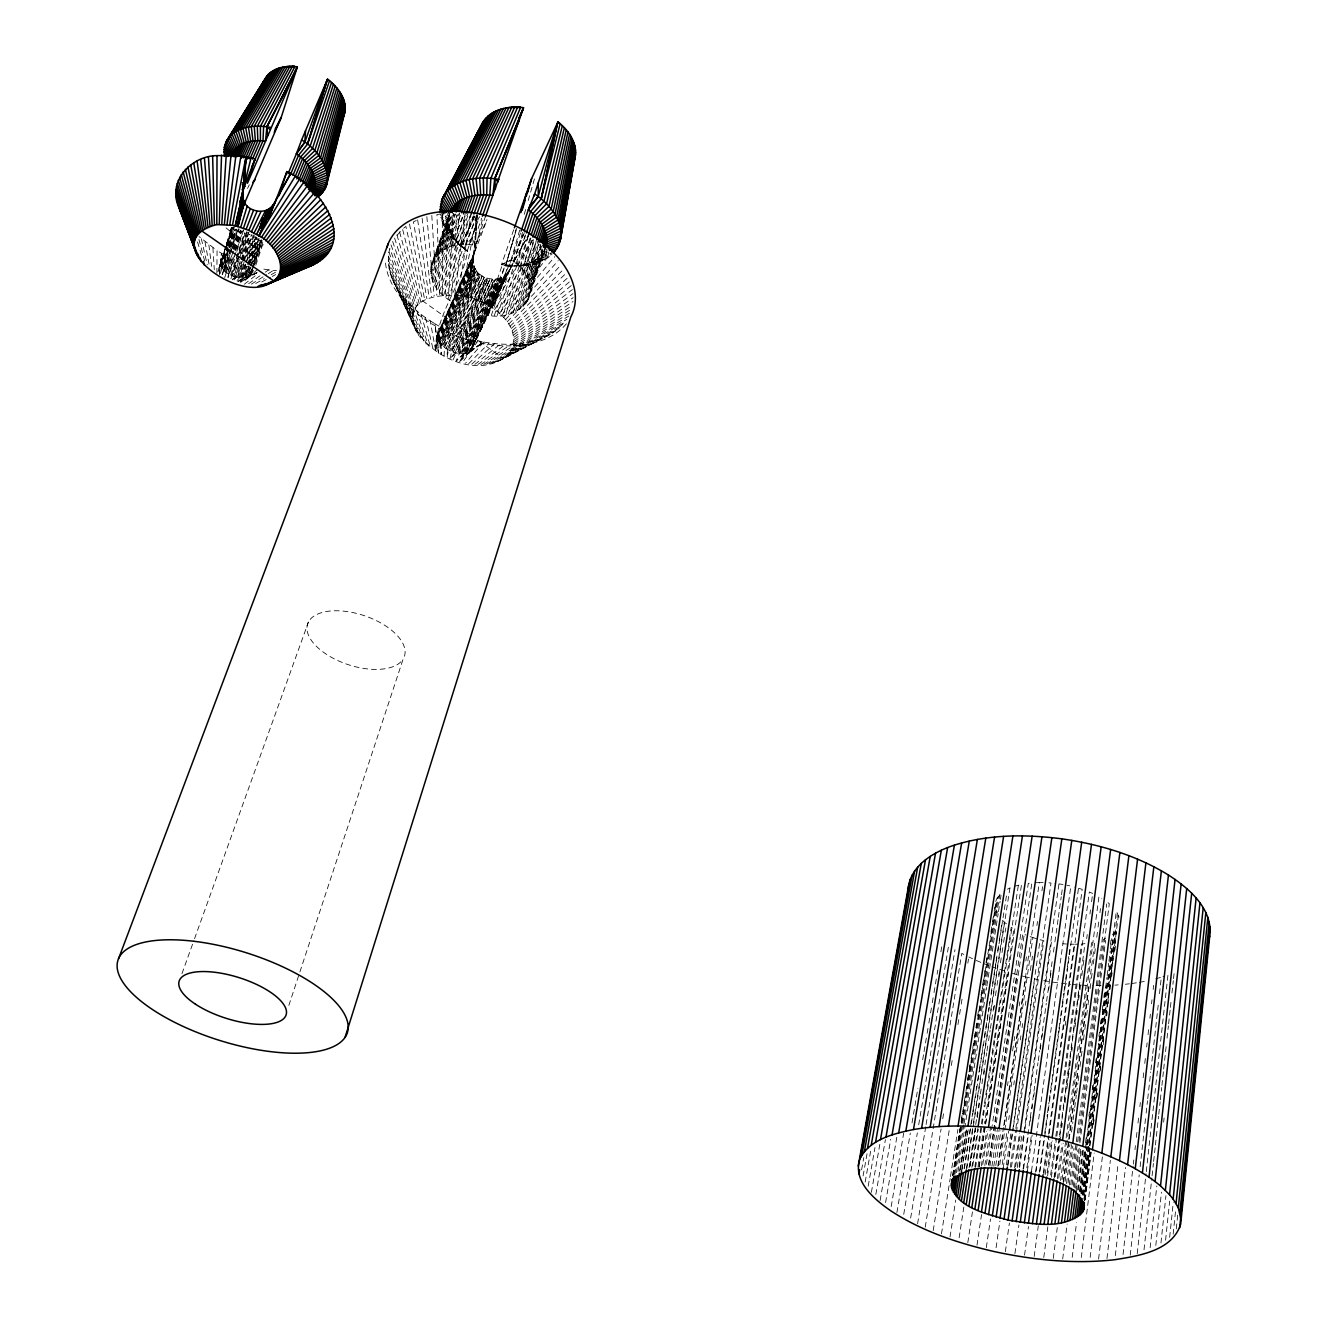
<?xml version="1.0" encoding="UTF-8"?>
<svg xmlns="http://www.w3.org/2000/svg" width="1328" height="1328" viewBox="0 0 1328 1328"><rect width="100%" height="100%" fill="white"/><g stroke="black" fill="none" stroke-linecap="round" stroke-linejoin="round"><path stroke-width="0.75" stroke-dasharray="5 3.75" d="M524.377 232.583L511.761 265.285C505.935 287.944 469.647 280.573 473.548 257.4L477.034 215.368L461.297 295.58C356.717 289.438 445.61 390.814 501.37 359.672L552.481 333.129L564.583 322.488L509.852 352.75L501.37 359.672M216.862 273.253L217.078 250.61L199.051 236.6M509.852 352.75C525.705 323.567 486.231 299.281 461.297 295.58M430.189 320.845L435.02 323.833L436.414 336.499L435.816 351.538L430.189 320.845C406.634 305.656 382.265 278.697 389.768 248.485L413.788 312.495M513.687 229.761L501.536 264.455L511.396 259.956C548.58 283.611 524.909 324.298 485.367 314.802L473.532 339.769L471.141 350.725L459.239 361.83L464.534 353.58L499.71 278.249L486.347 304.461M445.527 294.384L447.818 213.376M444.1 356.186L444.432 347.504L478.578 273.203L470.992 297.97M477.067 216.165L463.787 248.27L467.605 251.39L455.604 239.737L449.179 226.524L440.879 217.41C444.515 231.62 455.371 242.775 467.29 250.677L467.605 251.39C461.862 286.201 434.555 315.566 435.816 351.538L436.397 336.98L474.328 253.084L487.044 219.684M548.746 335.287C528.793 345.496 505.271 345.894 483.624 342.026L470.112 351.837C462.459 355.821 452.997 352.75 446.075 348.583L480.454 275.029L447.436 349.413L447.038 357.547L448.466 349.994L482.047 276.207L474.179 299.032M436.414 336.499L475.142 250.544L477.034 215.368L473.548 257.4L464.534 296.244L473.465 258.761L437.012 339.254L440.448 344.052L446.075 348.583L479.508 274.182L444.432 347.504M474.328 253.084L436.464 337.511L438.489 353.182L439.103 342.508L474.262 265.517M448.582 294.335L453.462 213.227M450.341 300.842C412.842 277.818 434.887 236.002 475.308 245.414L486.944 219.601M477.034 215.368L473.731 255.939L436.58 338.059L438.489 353.182M219.518 273.17L221.411 253.25L217.078 250.61M219.402 274.747L220.216 264.222L217.975 271.609M220.498 263.127L221.411 253.25L224.93 255.208L220.365 263.409L218.024 271.344L231.852 226.573M451.703 294.434L459.239 213.36M1176.293 1228.848L1177.753 1214.423M1169.669 1237.331L1173.255 1202.504M1173.172 1234.21L1175.479 1211.617M1160.971 1242.958L1165.934 1195.715M1165.586 1240.236L1169.653 1201.11M1155.808 1245.465L1161.469 1192.179M1150.164 1247.722L1156.804 1185.937M1163.66 1122.11L1164.092 1117.993M1144.022 1249.781L1151.857 1177.886M1152.073 1175.828L1153.418 1163.511M1153.634 1161.452L1155.211 1147.077M1155.426 1145.018L1158.564 1116.267M1158.78 1114.209L1160.124 1101.875M1160.34 1099.833L1161.685 1087.499M1161.917 1085.441L1163.477 1071.065M1163.693 1069.023L1166.15 1046.414M1167.046 1038.197L1168.391 1025.88M1168.623 1023.822L1170.184 1009.446M1170.4 1007.388L1171.08 1001.229M1171.96 993.012L1173.305 980.695M1173.537 978.636L1174.201 972.478M1137.216 1253.649L1146.031 1173.736M1146.263 1171.678L1167.959 974.968L1162.996 976.644M1130.228 1255.226L1139.208 1174.898M1140.138 1166.665L1140.818 1160.489M1141.051 1158.431L1145.898 1115.188M1146.13 1113.113L1147.508 1100.763M1147.741 1098.704L1150.729 1071.928M1150.961 1069.87L1152.571 1055.461M1152.804 1053.403L1157.418 1012.218M1157.651 1010.16L1158.564 1001.91M1159.493 993.676L1161.336 977.209L1154.347 979.184M1123.056 1254.495L1133.099 1166.15M1133.332 1164.108L1133.797 1159.991M1134.959 1149.716L1135.423 1145.616M1136.37 1137.399L1137.067 1131.224M1137.996 1123.007L1138.694 1116.848M1139.872 1106.573L1140.337 1102.456M1143.142 1077.805L1143.84 1071.646M1144.769 1063.429L1145.466 1057.254M1146.645 1046.995L1147.11 1042.878M1148.039 1034.661L1148.737 1028.503M1149.915 1018.227L1150.38 1014.111M1151.542 1003.835L1152.007 999.735M1153.169 989.46L1153.65 985.343M1115.304 1255.607L1125.48 1167.461M1106.971 1258.496L1118.093 1163.71M1098.588 1259.093L1110.357 1160.39M1090.172 1257.4L1102.373 1156.854M1081.291 1257.5L1094.172 1153.069M1081.374 1193.839L1087.3 1146.612M1087.549 1144.553L1114.043 933.103L1116.831 929.965L1116.317 934.082M1082.204 1195.316L1117.446 913.365L1116.284 911.406L1087.051 1144.504M1082.685 1194.619L1115.553 931.575M1083.482 1195.017L1089.375 1147.707M1089.641 1145.666L1118.375 915.324L1117.446 913.365M1083.748 1195.333L1089.641 1148.023M1089.906 1145.964L1110.922 977.292M1111.187 975.233L1112.731 962.883M1112.98 960.825L1116.051 936.14M1083.997 1198.802L1089.873 1151.542M1093.193 1124.833L1093.973 1118.657M1096.53 1098.107L1097.293 1091.948M1099.85 1071.397L1100.613 1065.222M1103.186 1044.688L1103.95 1038.513M1106.755 1015.903L1107.27 1011.803M1108.299 1003.586L1108.814 999.469M1110.092 989.194L1110.59 985.077M1111.619 976.86L1112.134 972.76M1114.956 950.151L1115.454 946.034M1084.046 1200.097L1089.939 1152.754M1093.525 1123.92L1094.04 1119.803M1096.862 1097.144L1097.376 1093.027M1100.198 1070.385L1100.696 1066.268M1084.594 1200.778L1090.62 1151.227M1084.976 1200.13L1091.002 1152.14M1085.208 1199.715L1091.052 1152.555M454.873 294.683L465.115 213.758M1075.531 1188.245L1080.477 1149.334M1076.095 1190.984L1081.54 1148.006M1077.572 1190.021L1082.735 1149.069M1078.336 1189.971L1083.499 1149.002M1079.365 1191.797L1084.511 1150.878M1085.54 1142.694L1086.321 1136.552M1088.894 1116.101L1089.408 1112.001M1092.23 1089.491L1092.745 1085.408M1095.583 1062.898L1096.098 1058.814M1098.92 1036.305L1099.435 1032.221M1100.464 1024.037L1100.978 1019.937M1102.273 1009.712L1102.788 1005.611M1103.817 997.428L1104.332 993.344M1110.507 944.241L1111.021 940.141M1080.096 1190.917L1090.404 1108.88M1090.67 1106.822L1093.757 1082.22M1094.023 1080.162L1097.111 1055.544M1097.36 1053.502L1098.654 1043.244M1098.92 1041.202L1102.008 1016.584M1102.257 1014.526L1105.361 989.924M1105.61 987.866L1106.905 977.607M1107.154 975.565L1108.714 963.248M1108.963 961.206L1110.258 950.948M1110.507 948.906L1111.802 938.647M1072.194 1257.367L1076.56 1222.623M1080.411 1191.963L1086.055 1146.994M1086.321 1144.952L1106.34 985.509L1109.76 985.359M1080.909 1193.573L1086.802 1146.545M1069.256 1185.041L1074.003 1148.039M1070.766 1184.742L1076.012 1143.757M1076.278 1141.698L1106.739 903.92M1062.682 1259.01L1067.148 1224.067M1072.128 1185.008L1077.34 1143.142M1077.639 1141.848L1103.369 939.427L1105.892 938.348M1073.273 1186.485L1077.971 1149.6M1079.017 1141.399L1109.295 903.721L1107.004 901.878M1074.169 1187.83L1079.631 1144.885M1079.88 1142.844L1105.626 940.39M1062.018 1179.729L1098.92 896.632L1101.808 898.326M1053.27 1258.396L1057.271 1227.603M1063.147 1182.451L1068.476 1141.416M1068.741 1139.358L1088.761 985.459L1081.59 985.11M1063.612 1182.119L1068.94 1141.067M1069.206 1139.026L1094.787 942.05L1091.633 942.697L1060.557 1180.492M1065.139 1181.372L1069.92 1144.454M1071.513 1132.137L1072.841 1121.878M1073.107 1119.836L1074.435 1109.577M1074.701 1107.535L1076.294 1095.218M1076.56 1093.176L1077.888 1082.918M1078.153 1080.859L1078.95 1074.717M1080.013 1066.5L1081.075 1058.3M1081.341 1056.258L1082.403 1048.041M1083.465 1039.841L1084.528 1031.64M1084.793 1029.582L1085.59 1023.44M1086.653 1015.239L1087.715 1007.022M1087.981 1004.981L1089.043 996.764M1090.105 988.563L1091.168 980.363M1091.433 978.304L1092.23 972.162M1093.293 963.962L1094.372 955.745M1094.637 953.703L1095.7 945.503M1096.762 937.286L1097.824 929.085M1098.09 927.044L1098.887 920.885M1099.949 912.685L1100.48 908.584M1066.517 1183.63L1071.547 1144.603M1068.061 1183.032L1072.808 1146.13M1055.262 1176.641L1060.674 1135.589M1061.769 1127.389L1062.3 1123.289M1065.023 1102.771L1065.836 1096.613M1066.915 1088.396L1067.994 1080.195M1068.276 1078.137L1069.621 1067.878M1069.903 1065.836L1070.7 1059.678M1071.796 1051.461L1072.327 1047.36M1075.049 1026.843L1075.58 1022.743M1076.676 1014.526L1077.207 1010.425M1078.568 1000.167L1079.647 991.966M1079.93 989.908L1080.743 983.749M1081.822 975.549L1082.901 967.332M1083.167 965.29L1083.98 959.131M1086.702 938.614L1087.234 934.514M1089.956 913.979L1090.487 909.879M1091.583 901.679L1092.396 895.52M1057.37 1178.766L1061.952 1143.956M1058.731 1178.152L1063.296 1143.275M1050.664 1175.014L1055.561 1138.212M1055.843 1136.17L1081.44 943.976L1084.943 943.66L1054.067 1176.957M1051.378 1177.222L1056.557 1138.245M1056.822 1136.187L1089.309 892.001L1092.662 893.462M1043.758 1257.533L1047.825 1226.79M1054.332 1177.621L1059.478 1138.694M1059.744 1136.635L1079.813 985.011L1072.592 984.463M1043.31 1172.89L1048.273 1136.137M1048.539 1134.095L1074.186 944.241L1077.855 944.158M1043.725 1174.516L1048.987 1135.54M1049.269 1133.498L1082.204 889.345L1074.701 887.071M1034.18 1256.421L1038.313 1225.744M1045.186 1174.583L1049.867 1139.806M1065.288 1025.233L1065.836 1021.149M1047.161 1172.989L1051.544 1140.304M1047.609 1175.844L1052.291 1140.951M1035.657 1172.143L1040.239 1137.083M1024.552 1255.093L1028.47 1226.491M1036.023 1171.329L1040.787 1136.585M1039.426 1172.309L1044.455 1135.324M1044.738 1133.265L1045.584 1127.107M1045.866 1125.048L1047.261 1114.773M1047.543 1112.715L1048.937 1102.439M1049.22 1100.381L1050.614 1090.105M1050.896 1088.047L1058.715 1030.511M1058.997 1028.453L1060.391 1018.178M1060.674 1016.119L1062.068 1005.844M1062.35 1003.785L1063.745 993.51M1064.027 991.468L1065.421 981.193M1065.703 979.134L1067.098 968.859M1067.38 966.801L1068.774 956.525M1069.057 954.467L1069.903 948.308M1040.023 1171.246L1078.502 888.166M1031.507 1171.08L1070.833 886.108L1066.915 885.245M1023.058 1169.254L1034.827 1085.258M1035.11 1083.216L1037.981 1062.732M1038.264 1060.69L1039.708 1050.448M1039.99 1048.39L1044.588 1015.621M1044.87 1013.563L1046.298 1003.321M1046.597 1001.279L1052.324 960.293M1053.486 952.11L1054.631 943.909M1054.913 941.867L1058.067 919.325M1058.35 917.283L1061.221 896.798M1061.52 894.74L1062.367 888.598M1023.639 1168.391L1028.237 1135.589M1030.246 1121.23L1030.827 1117.13M1031.972 1108.93L1032.537 1104.83M1033.682 1096.629L1034.263 1092.529M1040.289 1049.469L1040.87 1045.368M1042.015 1037.168L1042.58 1033.068M1048.605 990.024L1049.186 985.907M1050.332 977.707L1050.913 973.607M1014.924 1253.549L1018.908 1224.98M1026.859 1167.827L1031.408 1135.174M1027.407 1171.064L1032.155 1135.274M1014.542 1167.843L1019.472 1133.05M1015.605 1166.864L1020.253 1134.079M1005.329 1251.756L1009.396 1223.005M1017.248 1167.544L1021.896 1134.693M1019.091 1166.449L1058.964 883.884L1054.98 883.369M1019.605 1167.677L1024.818 1130.792M1025.1 1128.734L1051.394 942.249M1007.703 1164.955L1040.123 939.743L1043.825 940.689L1011.338 1167.993M996.083 1247.722L999.918 1221.046M1007.886 1165.652L1013.198 1128.717M1013.496 1126.659L1034.744 978.919L1038.33 979.599M1010.293 1167.295L1015.555 1130.477M1015.854 1128.435L1050.996 882.987L1047.062 882.738M1002.208 1164.507L1006.956 1131.821M1008.732 1119.57L1009.33 1115.47M1013.779 1084.843L1014.36 1080.743M1020.302 1039.89L1020.9 1035.807M1022.079 1027.64L1022.676 1023.556M1025.349 1005.163L1025.946 1001.08M1030.395 970.436L1031.574 962.269M1031.873 960.227L1032.47 956.143M1036.919 925.5L1037.517 921.416M1041.965 890.773L1042.563 886.689M1003.254 1167.959L1008.599 1131.124M1006.358 1164.822L1011.089 1132.12M222.191 274.713L227.868 254.196M993.792 1166.25L999.204 1129.53M995.801 1165.552L1000.897 1130.759M1007.504 1085.74L1008.101 1081.639M1012.617 1050.946L1013.812 1042.762M1014.111 1040.72L1014.708 1036.62M1019.223 1005.927L1019.821 1001.843M1025.83 960.908L1026.428 956.824M997.809 1166.333L1003.487 1127.555M1003.785 1125.513L1039.309 882.605L1043.144 882.605M986.322 1247.59L990.522 1218.888M998.307 1165.569L1003.105 1132.767M1004.3 1124.567L1025.88 976.943L1020.634 975.615M999.768 1164.739L1032.902 937.585L1029.432 936.356M467.771 297.04L474.677 266.762L439.784 343.338L475.441 268.522L467.771 297.04L473.465 258.761M986.405 1164.324L1028.304 883.336L1031.873 882.971L989.891 1166.266M988.464 1164.888L1022.809 933.65L1026.063 935.045M976.993 1245.199L981.558 1214.473M988.845 1165.287L1017.148 974.735L1010.276 972.777M991.916 1166.266L997.361 1129.447M978.935 1166.98L985.11 1126.044M985.426 1123.986L1021.547 884.448L1015.389 886.025M967.813 1242.626L972.445 1211.916M979.234 1166.847L985.393 1125.895M985.708 1123.853L1008.55 972.295L991.933 966.767M981.342 1166.017L986.571 1131.224M982.753 1164.573L987.982 1129.746M984.828 1165.486L990.638 1126.592M971.88 1167.345L977.823 1128.435M972.743 1165.984L978.338 1129.198M974.868 1166.947L984.181 1105.51M984.496 1103.468L989.161 1072.758M989.476 1070.7L994.141 1039.99M994.44 1037.948L999.104 1007.222M999.42 1005.18L1004.084 974.47M1004.383 972.411L1009.048 941.701M1009.363 939.66L1011.222 927.359L1013.895 929.036L984.513 1123.521M975.599 1167.461L1018.377 885.178M978.022 1166.515L984.214 1125.563M964.41 1168.341L971 1125.546M971.316 1123.505L984.197 1039.973M984.513 1037.932L990.804 997.179M991.12 995.137L995.834 964.576M996.149 962.534L997.411 954.384M997.726 952.359L1004.001 911.606M1004.317 909.564L1006.84 893.263M966.502 1168.076L973.125 1125.015M973.441 1122.973L1004.317 922.064L1002.408 920.204M966.668 1169.487L1009.911 888.034L1012.55 886.971M969.091 1167.727L976.628 1118.541M976.943 1116.499L980.081 1095.998M980.396 1093.957L981.641 1085.756M981.956 1083.714L983.218 1075.514M983.533 1073.456L986.671 1052.971M986.986 1050.913L988.231 1042.729M988.547 1040.671L990.124 1030.428M990.439 1028.387L994.191 1003.785M995.452 995.585L996.714 987.401M997.029 985.343L998.274 977.142M998.59 975.101L999.22 971M1000.465 962.8L1001.727 954.616M1002.042 952.558L1003.304 944.357M1003.603 942.316L1004.864 934.115M1005.18 932.073L1005.811 927.973M969.755 1166.665L975.698 1127.87M977.259 1117.678L978.504 1109.511M978.819 1107.469L979.45 1103.385M983.816 1074.8L984.446 1070.717M993.809 1009.463L994.44 1005.379M998.805 976.794L999.436 972.71M959.115 1237.829L963.813 1207.119M970.071 1166.167L975.715 1129.315M957.969 1171.545L986.704 987.335M986.853 985.924L993.394 944.374M993.527 943.096L998.175 913.681M998.49 911.622L1000.084 901.397M1000.399 899.355L1001.046 895.255M959.663 1171.246L966.319 1128.435M959.928 1170.35L966.286 1129.381M950.018 1236.949L955.728 1200.097M960.493 1169.404L966.85 1128.468M961.605 1170.947L968.228 1128.169M962.053 1169.287L968.411 1128.269M964.078 1168.623L972.561 1113.644M972.876 1111.602L974.138 1103.468M974.453 1101.427L975.715 1093.276M976.03 1091.251L977.275 1083.1M977.591 1081.058L979.168 1070.883M979.483 1068.841L980.745 1060.707M981.043 1058.665L982.305 1050.531M982.62 1048.489L983.251 1044.422M984.513 1036.272L988.912 1007.769M989.227 1005.728L989.841 1001.661M991.103 993.51L992.365 985.376M992.68 983.334L995.817 962.966M996.133 960.941L997.394 952.79M997.71 950.748L998.955 942.614M999.27 940.573L1000.532 932.422M1000.847 930.397L1001.793 924.288M941.469 1233.845L950.167 1178.6M950.483 1176.542L957.886 1129.481M952.591 1175.778L959.978 1128.634M961.273 1120.434L962.551 1112.233M967.697 1079.448L968.975 1071.248M969.307 1069.206L969.955 1065.106M977.657 1015.92L978.952 1007.72M986.023 962.634L987.302 954.434M952.807 1175.33L960.825 1124.135M961.14 1122.077L962.534 1113.179M962.75 1111.851L964.128 1103.004M964.36 1101.609L965.738 1092.828M965.954 1091.367L967.332 1082.635M967.647 1080.61L969.174 1070.899M969.49 1068.841L970.785 1060.657M971.1 1058.615L972.428 1050.05M972.71 1048.373L974.038 1039.874M974.304 1038.131L975.632 1029.698M975.947 1027.656L976.578 1023.589M981.043 995.137L982.338 986.92M982.654 984.895L983.932 976.694M984.247 974.702L984.895 970.552M990.954 931.941L992.282 923.458M992.547 921.765L993.892 913.232M994.207 911.174L994.855 907.09M953.255 1174.915L980.828 998.971M981.06 997.477L990.771 935.543M990.954 934.298L995.751 903.721M953.853 1175.413L997.278 897.944L1001.362 893.213M954.948 1174.201L962.651 1125.032M962.933 1123.139L998.407 896.3M956.392 1172.724L963.829 1124.899M964.045 1123.671L999.768 894.723M933.202 1230.608L949.52 1128.269M458.077 295.065L471.042 214.439M925.234 1227.221L941.087 1128.949M942.747 1118.724L944.059 1110.54M951.329 1065.488L952.657 1057.304M957.936 1024.552L959.264 1016.368M959.596 1014.31L960.908 1006.126M961.24 1004.084L962.568 995.9M967.846 963.132L968.51 959.048M917.598 1223.719L961.754 953.388L965.29 955.197M448.947 215.8L449.179 226.524L431.368 275.958M910.643 1218.042L925.765 1126.542M926.097 1124.501L954.998 949.603M903.737 1214.307L917.333 1132.9M918.694 1124.766L948.607 945.685M896.915 1212.497L910.311 1133.066M912.021 1122.89L917.864 1088.263M922.678 1059.761L923.707 1053.652M924.056 1051.61L926.795 1035.325M927.143 1033.284L928.521 1025.133M928.853 1023.108L930.231 1014.957M930.579 1012.915L931.957 1004.781M932.289 1002.74L933.667 994.589M934.016 992.547L936.755 976.263M937.103 974.221L937.8 970.154M940.888 951.827L941.917 945.719M891.188 1206.538L903.687 1133.149M885.593 1202.537L897.164 1135.208M875.833 1194.436L885.411 1139.607M880.115 1200.529L890.723 1139.241M871.384 1192.345L880.315 1141.516M865.159 1182.036L870.969 1149.401M868.18 1186.17L875.003 1147.492M861.606 1169.802L863.781 1157.618M863.084 1175.927L867.068 1153.617M548.746 252.005L547.551 257.981L533.707 263.973L520.327 265.899L501.619 264.604L505.785 265.152L516.36 229.727M546.754 251.473L545.094 259.475C530.752 260.769 517.09 269.02 502.133 265.368L501.619 264.604L511.396 259.956L523.514 234.409M545.028 248.801L542.471 260.836L531.897 261.848L515.48 311.499M542.322 249.979L539.699 262.031L529.64 262.828L513.206 312.445M540.845 244.966L536.778 263.077L527.266 263.674L510.799 313.275M222.606 274.166L228.316 254.661M480.404 301.522L489.849 279.328L456.201 352.883L450.026 358.792L451.719 351.488L484.139 277.452L449.628 350.559M475.142 250.544L483.027 216.58M538.371 243.804L533.707 263.973L524.776 264.405L508.292 313.972M536.296 240.484L530.519 264.704L522.186 265.002L505.669 314.553M533.524 239.604L527.216 265.268L519.497 265.451L502.947 314.985M530.835 238.011L523.813 265.666L516.725 265.783L500.141 315.284M528.096 236.268L520.327 265.899L510.981 266.032L494.331 315.5M516.775 265.965L525.307 234.375M522.518 232.317L513.156 265.849L508.043 265.949L491.343 315.383M519.696 230.109L509.487 265.583L505.055 265.733L485.367 314.802L502.133 265.368L505.785 265.152L516.426 228.184M524.245 214.339L525.954 208.43M528.212 200.545L534.47 178.848M224.714 277.668L232.998 251.058M245.099 233.164L230.923 278.797M241.978 261.865L237.363 277.369C230.491 275.759 222.39 271.958 220.232 264.654L231.968 227.055M242.559 259.923L250.046 234.724M237.065 280.623L239.422 277.718L244.037 262.197M244.618 260.255L252.137 235.006M505.785 265.152L516.277 229.827M227.769 277.353L235.239 252.669M235.82 250.71L241.729 231.188M232.4 279.278L235.388 276.905L240.102 261.433M242.46 253.698L248.917 232.417M230.723 246.892L236.118 229.395M232.383 257.815L227.569 273.435L232.566 257.981M234.79 249.996L240.8 230.474M245.547 264.239L241.314 277.884L237.363 277.369L251.407 234.873M246.161 262.28L254.03 236.932M240.351 281.719L244.8 277.834L248.469 265.965M249.083 263.99L257.034 238.276M220.299 265.135L225.81 247.506M226.424 245.547L231.919 227.935M220.431 265.633L232.549 226.839M220.631 266.148L232.964 226.656M234.475 259.143L228.2 277.602M236.899 251.39L243.555 230.076M231.487 275.51L244.767 233.014M220.88 266.696L226.988 247.124M227.603 245.165L233.114 227.553M221.178 267.243L227.287 247.672M227.852 245.896L233.927 226.49M221.544 267.824L227.735 248.021M228.366 246.045L233.944 228.217M220.299 273.385L226.839 252.619M228.549 249.481L222.423 269.003L228.914 249.349M229.163 247.523L234.674 229.96M239.306 259.076L233.861 276.423L238.924 261.068M239.92 257.151L247.788 232.068M234.209 279.909L236.384 277.17L241.231 261.699M241.829 259.773L249.697 234.641M238.376 277.569L251.756 234.94M238.061 281.287L243.09 277.934L246.792 266.148M249.249 258.296L256.022 236.683M220.232 264.654L225.743 247.157M226.358 245.215L231.885 227.702M229.312 244.767L234.259 229.063M224.133 270.796L237.214 229.329M225.511 271.974L230.458 256.321M232.931 248.485L239.123 228.931M237.762 230.043L224.664 271.261L231.753 249.963M233.612 249.116L239.173 231.553M249.282 266.115L245.597 277.735L241.314 277.884L245.813 264.189M249.896 264.172L257.881 239.007M250.212 267.658L247.074 277.469L245.597 277.735L248.834 267.957M250.843 265.7L258.977 240.202M230.342 246.493L235.886 229.163M246.643 231.653L232.433 275.925L247.323 231.919M240.003 281.735L243.97 277.901L247.672 266.364M248.286 264.438L256.935 237.513M235.073 250.245L241.331 230.939M221.892 268.306L228.167 248.983M228.798 247.058L234.458 229.661M239.422 277.718L243.837 264.123M246.361 256.354L253.316 234.973M240.816 282.1L249.88 276.357L252.403 268.621M253.034 266.696L261.201 241.547M240.318 277.818L244.767 264.172M247.307 256.387L254.279 234.956M242.194 277.917L246.045 266.131M248.618 258.279L255.673 236.683M223.519 270.215L229.927 250.643M230.557 248.685L236.965 229.113M228.731 274.149L233.794 258.761M234.425 256.835L243.256 229.91M230.624 275.128L235.654 259.757M236.284 257.848L244.468 232.881M246.46 262.23L254.81 236.782M244.8 277.834L248.618 266.198M249.266 264.255L257.532 239.04M529.905 285.47L541.924 248.934M523.182 306.502L539.55 256.752L545.426 248.104M530.254 287.661L542.886 249.216M524.709 304.975L541.077 255.208L553.793 252.669M530.42 289.819L543.667 249.481M526.071 303.365L542.422 253.565L548.016 252.32M527.266 301.655L544.248 249.697M528.262 299.846L546.074 246.128M229.578 247.39L235.421 229.694M241.464 253.382L248.436 232.267M235.388 276.905L240.468 261.516M241.098 259.591L249.349 234.558M251.407 260.139L258.512 238.642M246.294 277.618L249.548 267.791M252.137 259.923L259.275 238.293M250.245 267.841L247.074 277.469L256.619 272.871M250.876 265.915L259.126 240.866M247.738 277.286L250.942 267.575M251.59 265.633L259.906 240.401M248.353 277.087L250.942 269.252M253.532 261.417L260.653 239.87M251.457 269.186L248.917 276.871L240.667 282.183M253.997 261.483L261.002 240.318M251.988 268.87L249.432 276.639L242.725 282.582M252.635 266.928L261.616 239.737M256.852 272.738L249.88 276.357L261.566 241.049M253.465 266.43L249.88 276.357M254.113 264.504L261.782 241.331M526.535 276.556L537.359 243.821M527.664 278.797L539.102 244.136M517.638 310.42L534.039 260.753L539.55 256.752L551.9 254.578M288.857 1005.379L299.248 973.872M299.896 971.913L403.181 658.937A51.028 25.78 18.5 0 0 344.234 611.212A51.028 25.78 18.5 0 0 320.679 650.122A51.028 25.78 18.5 0 0 403.181 658.937M528.61 281.021L540.662 244.468M519.63 309.225L536.014 259.524L547.551 257.981L549.825 256.337L537.857 258.196L521.489 307.913M529.357 283.262L541.392 246.709M232.383 248.037L238.824 228.682M257.051 272.589L250.278 276.075L252.785 269.7M253.183 267.974L262.23 240.65M255.789 265.301L262.595 244.767L265.085 245.049M522.053 269.966L532.312 239.14M523.713 272.14L534.603 239.389M525.207 274.332L536.064 241.596M226.208 272.522L233.263 251.324M233.911 249.398L240.318 230.142M243.09 277.934L246.942 266.397M247.589 264.471L256.586 237.529M518.202 265.749L528.511 234.923M520.211 267.841L530.486 237.015M513.737 261.765L522.817 234.79M497.27 315.466L513.886 265.982M516.044 263.724L525.739 234.824M520.493 232.964L511.396 259.956L471.921 347.654M488.306 315.151L505.055 265.733M255.341 263.674L262.728 242.36M472.27 245.066L481.715 218.157M475.308 245.414L485.401 216.58M466.078 244.767L476.237 215.949M448.017 299.099L465.414 249.78L460.899 246.045L473.648 215.883M469.149 244.85L478.611 217.941M441.577 293.256L459.09 243.92L453.13 238.841L463.157 216.58M460.102 245.049L470.311 216.248M443.585 295.264L461.065 245.946L455.554 241.314L467.904 213.343M463.057 244.833L473.249 216.032M445.743 297.223L463.173 247.904L458.143 243.721L470.295 215.601M451.819 246.527L462.775 215.85M437.991 289.089L455.604 239.737L448.831 233.678L457.596 214.92M454.475 245.896L465.414 215.202M439.701 291.197L457.264 241.845L450.889 236.284L461.048 214.157M457.247 245.398L468.153 214.704M444.598 249.216L456.965 214.754M433.874 282.565L451.586 233.18L443.884 225.627L448.399 216.414M446.872 248.187L459.222 213.708M435.069 284.773L452.748 235.388L445.312 228.333L452.483 213.509M449.279 247.29L460.932 214.721M436.447 286.931L454.093 237.579L446.972 231.039L454.956 214.256M430.654 271.609L448.499 222.141L441.245 213.443M437.045 254.511L450.823 216.298M430.919 273.767L448.748 224.316L440.348 214.688M438.688 253.017L452.466 214.787M440.498 251.639L454.259 213.393M181.969 973.64L193.855 940.606M194.552 938.664L308.445 622.002M432.015 278.166L449.794 228.748L441.66 220.149L443.486 216.514M442.456 250.361L455.537 214.007M432.845 280.374L450.59 230.972L442.656 222.888L446.291 215.568M467.29 250.677L479.508 216.68M431.036 265.334L450.209 211.833M433.194 259.558L450.424 211.866M430.72 267.376L449.462 215.8M430.587 269.468L448.449 219.983L444.814 215.418M435.567 256.105L450.059 215.999M995.734 901.397L997.278 897.944M477.316 300.211L485.782 278.199L451.719 351.488L486.944 278.631L453.346 352.053L488.04 278.963L455.072 352.601L450.026 358.792M234.425 226.939L232.002 232.616L229.91 231.089L231.52 227.304M464.534 353.58L456.135 360.934L492.24 279.577L457.297 353.115L489.849 279.328L455.072 352.601M453.064 359.921L456.201 352.883M441.162 344.765L475.441 268.522L440.448 344.052L441.261 354.742L441.162 344.765L476.354 270.248L441.942 345.479M436.763 338.64L473.548 257.4L436.58 338.059L437.012 339.254M437.327 339.885L473.465 260.172M437.692 340.549L473.532 261.55M438.14 341.213L473.698 262.894M507.545 272.456L469.631 352.152L459.239 361.83L465.431 353.464L501.403 277.486L466.277 353.331L502.681 276.739L489.185 306.087L508.375 271.393L491.908 307.797L533.541 238.26M438.622 341.91L473.947 264.222M450.624 351.007L484.139 277.452M465.431 353.464L499.71 278.249L463.605 353.63L456.135 360.934M474.793 215.949L460.899 246.045L474.445 216.514M443.602 346.874L477.814 272.323L442.589 346.027L477.018 271.277M458.426 353.314L492.24 279.577M463.605 353.63L497.9 278.897L462.625 353.646M460.899 246.045L474.594 216.281M509.985 268.986L491.908 307.797L511.313 266.38L528.527 235.006L511.761 265.285L470.876 351.123L483.624 342.026L473.532 339.769M483.409 302.933L494.348 279.527L459.571 353.48M439.103 342.508L474.677 266.762M460.567 353.563L495.477 279.411L461.663 353.63L496.938 279.146M447.436 349.413L482.047 276.207M508.375 271.393L470.527 351.488L483.624 342.026L465.497 363.258M247.523 188.46L249.299 184.708M466.991 353.165L504.657 275.328M468.469 352.717L505.653 274.448M469.083 352.451L506.632 273.485M509.222 270.198L470.112 351.837L462.376 362.61M253.565 270.265L250.61 275.776M494.531 309.607L538.321 241.663M497.021 311.482L542.87 245.215M477.98 340.864L471.44 349.978L483.624 342.026M420.91 302.319L402.567 229.08L394.599 238.077L416.511 307.017M499.361 313.441L547.136 248.917M471.971 237.679L463.787 248.27L467.688 251.523M501.569 315.466L551.137 252.718M503.611 317.541L554.838 256.636M505.503 319.666L558.225 260.637M507.213 321.824L561.296 264.704M468.618 363.772L489.235 342.956M508.74 324.015L564.035 268.82M510.101 326.223L566.425 272.97M511.263 328.431L568.45 277.137M257.682 269.302L251.042 275.195L256.52 272.589M471.722 364.154L494.829 343.637M512.226 330.655L570.127 281.304M1112.316 934.547L1114.043 933.103M513.006 332.88L571.438 285.454M474.793 364.42L500.374 344.085M403.679 228.2L405.887 226.441L422.736 300.958L503.378 358.51M244.335 284.242L257.333 274.149M513.587 335.071L572.385 289.57M513.969 337.246L572.966 293.637M477.814 364.536L505.835 344.284M514.152 339.387L573.165 297.638M248.685 283.644L263.625 273.319M265.285 272.174L268.605 269.883L276.473 270.68M514.119 341.479L573.015 301.539M480.786 364.519L511.214 344.251M513.903 343.52L572.484 305.357M232.184 279.859L236.384 277.17M513.471 345.512L571.604 309.059M251.374 284.142L266.596 274.664M268.273 273.618L273.352 270.447M483.707 364.37L516.492 343.969M237.795 281.652L243.97 277.901M512.857 347.438L570.359 312.644M486.529 364.088L521.638 343.437M512.044 349.297L568.766 316.081M255.723 283.511L264.289 278.631M271.161 274.713L278.033 270.796M511.048 351.057L566.84 319.367M489.285 363.673L526.618 342.674M491.941 363.142L531.449 341.661M508.491 354.344L562.01 325.426M261.782 281.951L270.464 277.353M272.207 276.44L275.676 274.597M494.481 362.461L559.121 328.199M505.254 357.232L555.934 330.755M496.904 361.648L540.529 338.922M499.195 360.718L552.481 333.129M1007.454 889.179L1009.911 888.034M416.245 220.531L413.44 221.842L426.869 298.601M543.6 251.822L547.418 250.876M1139.374 982.371L1145.101 981.276M1131.456 983.567L1137.399 982.67M440.514 214.04L436.945 214.489L439.634 294.899M1125.331 984.247L1129.414 983.799M1114.906 985.144L1118.259 984.878M1035.541 882.722L1039.309 882.605M1101.095 985.575L1092.297 985.525M1070.451 944.191L1074.186 944.241M1062.865 943.76L1066.683 944.025M1061.753 983.351L1070.8 984.314M1052.706 982.122L1059.943 983.102M1058.964 883.884L1062.948 884.498M263.824 269.103L268.605 269.883M1043.692 980.645L1049.103 981.525M1025.88 976.943L1029.432 977.723M1032.902 937.585L1036.471 938.713M983.965 963.696L990.339 966.153M976.263 960.443L980.877 962.402M968.842 956.99L972.544 958.716M438.97 326.074L435.02 323.833L436.464 336.15M229.91 231.089L225.826 227.702M1004.317 922.064L1006.441 923.873M392.789 280.092L416.311 331.552M391.179 276.025L414.386 327.169M397.022 288.176L417.54 333.726M389.901 271.958L413.705 324.978M399.612 292.177L418.951 335.884M388.988 267.907L413.224 322.82M388.423 263.89L412.942 320.662M402.517 296.094L420.544 338.026M388.208 259.923L412.859 318.554M996.946 912.618L995.585 908.8M405.704 299.962L422.287 340.117M388.374 256.022L412.975 316.479M388.888 252.204L413.29 314.454M409.173 303.73L424.196 342.176M412.908 307.399L426.255 344.184M391.03 244.883L414.502 310.586M1118.375 915.324L1119.039 917.266M392.64 241.414L415.415 308.76M416.892 310.968L428.446 346.127M197.523 241.912L201.574 255.524M396.923 234.907L417.789 305.357M421.109 314.387L430.787 348.002M399.579 231.885L419.266 303.78M198.934 239.455L204.695 261.135M425.558 317.691L433.243 349.812M201.358 238.758L207.251 264.82M409.505 224.034L424.711 299.713M205.027 241.912L209.16 264.82M417.639 219.884L429.16 297.588M208.878 244.933L211.584 266.364M422.121 218.157L431.583 296.725M426.836 216.68L434.156 295.978M431.799 215.451L436.846 295.364M212.912 247.838L214.289 269.8M442.307 213.808L442.539 294.567M566.326 323.766A98.521 62.134 19.9 0 1 460.351 337.362A98.521 62.134 19.9 0 1 385.336 259.906"/><path stroke-width="1.5" d="M538.238 182.932L538.238 196.511L528.295 209.841L521.14 231.039M273.867 205.541L286.898 171.594C320.43 185.887 360.203 244.203 311.051 265.832L268.671 283.777C236.832 302.751 154.48 241.298 216.796 224.581L217.012 155.625L235.936 155.442L255.109 158.796L247.456 183.264L297.389 66.798L292.392 66.417L260.437 126.26L260.388 140.718L252.519 159.028M268.671 283.777C292.326 273.817 276.124 243.655 259.026 235.886L275.709 200.495L290.583 173.719L276.091 199.565C270.929 218.871 239.588 212.596 242.924 192.676L245.962 156.787L232.433 225.328L216.796 224.581M318.554 196.511C339.188 179.413 319.915 150.114 301.605 139.955L327.535 79.165C338.673 87.349 349.496 102.19 343.52 116.482M195.847 251.822L178.832 207.384C166.979 181.687 191.166 155.708 217.012 155.625M908.12 892.482C907.622 867.101 933.086 851.912 954.4 845.139C989.011 834.183 1026.146 834.2 1061.836 838.848C1099.136 844.243 1136.22 855.132 1168.457 875.036C1188.045 887.768 1209.908 906.028 1210.19 931.426L1180.692 1224.117C1172.259 1250.976 1138.793 1255.807 1114.823 1259.708C1074.983 1264.223 1034.562 1260.189 995.485 1251.839C958.766 1243.473 922.163 1231.454 890.49 1210.605C874.222 1199.317 852.211 1180.924 860.046 1158.58L910.261 879.319M219.253 224.382L221.544 155.21M545.244 247.938L546.505 244.103L560.582 238.974C563.321 220.199 549.244 203.815 534.669 193.971L557.959 121.894C568.334 129.945 577.448 142.66 575.273 156.438L560.582 238.974L558.192 246.261L553.793 252.669M224.283 156.438L224.316 147.308L226.474 141.117L267.177 75.729C273.817 67.745 285.072 65.769 294.916 66.549L263.625 126.459L262.977 140.884L251.971 166.515M242.128 193.606L244.286 186.816L245.962 156.787L242.924 192.676L235.189 225.876L232.433 225.328M221.776 224.316L226.225 155.044M305.556 130.675L304.826 142.179L296.443 153.666L288.027 173.835M440.033 211.982L442.075 199.25L482.595 122.873C490.596 108.896 508.773 105.725 523.531 107.668L485.401 216.58M951.313 1183.962C966.319 1159.975 1003.37 1169.221 1027.025 1172.176C1045.883 1178.368 1085.159 1184.875 1083.333 1211.003C1064.873 1231.089 1032.072 1223.536 1008.035 1220.117C987.916 1213.825 950.035 1207.252 951.944 1179.878M245.962 156.787L243.074 191.431M224.366 224.382L231.022 155.127M1181.09 1220.2L1178.301 1207.783L1207.849 917.316M1179.895 1212.016L1209.244 922.097M1179.646 1227.902L1180.692 1217.643M1180.824 1216.166L1210.024 926.795M1178.301 1207.783L1173.139 1199.118L1203.201 907.671M1176.06 1203.483L1205.841 912.502M1173.139 1199.118L1169.57 1194.719L1199.964 902.841M1169.57 1194.719L1160.523 1185.921L1191.697 893.263M1165.37 1190.32L1196.13 898.027M1160.523 1185.921L1155.078 1181.538L1186.701 888.565M1155.078 1181.538L1149.035 1177.189L1181.14 883.933M1149.035 1177.189L1142.412 1172.923L1175.064 879.418M1142.412 1172.923L1135.257 1168.723L1168.457 875.036M1135.257 1168.723L1127.588 1164.623L1161.386 870.786M1127.588 1164.623L1119.438 1160.655L1153.849 866.719M1119.438 1160.655L1110.839 1156.821L1145.915 862.835M1110.839 1156.821L1101.842 1153.152L1137.581 859.15M1078.552 1216.415L1080.859 1197.939M1080.112 1215.17L1082.171 1198.736M1081.44 1213.858L1082.967 1201.508M1082.503 1212.464L1083.797 1202.172M1083.333 1211.003L1084.345 1202.819M1083.88 1209.476L1084.395 1205.392M1101.842 1153.152L1092.463 1149.65L1128.9 855.68M1072.46 1219.652L1076.095 1190.984M1092.463 1149.65L1082.768 1146.346L1119.902 852.46M1074.717 1218.656L1077.821 1194.071M1076.742 1217.577L1079.581 1195.017M1064.492 1222.042L1068.99 1187.099M1067.347 1221.345L1071.547 1188.427M1070.003 1220.548L1073.904 1189.871M227.022 224.565L235.936 155.442M1058.283 1223.154L1063.346 1184.161M1061.47 1222.656L1066.251 1185.688M1082.768 1146.346L1072.775 1143.242L1110.64 849.488M1051.461 1223.835L1057.105 1180.824M1072.775 1143.242L1062.566 1140.354L1101.161 846.783M1054.93 1223.536L1060.292 1182.551M1044.123 1224.101L1050.116 1179.115M1047.842 1224.018L1053.801 1178.998M1036.404 1223.935L1043.028 1174.931M1040.305 1224.067L1046.613 1177.073M1062.566 1140.354L1052.158 1137.714L1091.483 844.359M1028.42 1223.337L1035.176 1174.052M1052.158 1137.714L1041.617 1135.324L1081.689 842.218M1032.437 1223.686L1039.143 1174.367M1024.353 1222.889L1031.441 1171.578M1016.186 1221.694L1023.357 1170.449M1041.617 1135.324L1030.976 1133.182L1071.779 840.375M1020.269 1222.341L1027.407 1171.064M1030.976 1133.182L1020.302 1131.307L1061.836 838.848M1008.035 1220.117L1015.306 1168.906M1012.102 1220.963L1019.323 1169.719M1000.05 1218.174L1007.404 1166.997M1004.018 1219.187L1011.04 1170.051M996.133 1217.079L1003.254 1167.959M860.046 1158.58C870.006 1139.158 893.844 1133.614 913.481 1129.547C945.254 1124.169 977.79 1125.513 1009.629 1129.713L1051.876 837.636M999.005 1128.385L1041.965 836.74M988.58 1214.655L995.485 1167.594M992.315 1215.9L999.171 1168.839M981.475 1211.949L987.849 1168.972M984.961 1213.344L991.618 1168.325M295.048 176.541L259.026 235.886L248.851 230.425L237.944 226.557L242.841 193.855L240.418 201.607M974.885 1208.995L981.043 1168.059M988.48 1127.356L1032.138 836.159M978.105 1210.505L984.529 1167.528M966.269 1204.23L971.565 1169.404M978.122 1126.625L1022.444 835.91M968.959 1205.857L974.553 1169.005M971.847 1207.451L977.707 1168.557M961.455 1200.877L966.186 1170.117M963.763 1202.554L968.776 1169.769M954.467 1193.972L957.322 1175.629M955.878 1195.715L959.347 1173.288M967.963 1126.177L1012.915 835.976M957.505 1197.441L961.605 1170.947M959.38 1199.167L963.464 1172.69M958.036 1126.011L1003.619 836.374M951.197 1185.555L952.159 1179.413M951.346 1187.199L952.624 1179.015M951.744 1188.859L953.67 1176.591M952.408 1190.552L954.633 1176.243M953.305 1192.262L955.861 1175.927M948.391 1126.144L994.556 837.072M229.711 224.88L240.916 155.99L251.058 157.8L241.231 197.374M939.079 1126.576L985.808 838.101M930.131 1127.289L977.375 839.412M921.582 1128.269L969.307 841.039M913.481 1129.547L961.638 842.948M905.829 1131.074L954.4 845.139M892.051 1134.892L941.32 850.302M898.691 1132.85L947.611 847.596M885.975 1137.15L935.51 853.24M880.464 1139.656L930.231 856.427M575.539 154.314L560.018 241.497L546.074 246.128L545.426 248.104M871.201 1145.267L921.283 863.383M875.534 1142.362L925.483 859.797M575.622 152.139L560.997 233.761L546.821 239.87L544.928 245.63M569.795 184.924L559.221 243.92L547.402 247.506M570.509 180.857L574.161 160.505M858.22 1166.05L908.966 883.618M860.444 1157.701L861.191 1153.617M861.922 1149.55L863.748 1139.341M864.478 1135.257L867.782 1116.898M868.512 1112.814L869.259 1108.747M871.085 1098.538L871.815 1094.455M872.546 1090.371L873.293 1086.304M875.119 1076.095L875.849 1072.011M876.58 1067.944L878.422 1057.735M879.153 1053.652L879.883 1049.568M881.726 1039.376L882.456 1035.292M883.186 1031.209L885.029 1021.016M885.759 1016.933L887.585 1006.74M888.316 1002.657L889.063 998.573M889.793 994.489L891.619 984.297M892.35 980.213L893.097 976.13M893.827 972.046L894.557 967.963M896.383 957.77L897.13 953.687M898.956 943.494L899.687 939.411M900.417 935.327L901.164 931.243M902.99 921.051L903.721 916.967M904.451 912.884L906.294 902.691M907.024 898.608L907.754 894.524M861.889 1155.028L912.137 875.135M858.901 1173.902L859.631 1169.835M864.379 1151.608L914.61 871.068M867.483 1148.355L917.665 867.134M560.001 236.284L558.192 246.261L548.497 248.934M575.522 149.931L560.848 231.072L546.688 237.695L543.517 247.307M575.223 147.69L560.466 228.333L546.356 235.471L543.185 245.099M557.677 244.501L556.947 248.502L549.327 250.411M574.742 145.433L559.835 225.577L545.825 233.247L542.654 242.858M574.078 143.158L558.955 222.805L545.094 231.006L541.293 242.543M573.215 140.884L557.86 220.016L544.198 228.748L539.749 242.227M572.169 138.61L556.515 217.244L543.102 226.507L538.006 241.895M570.957 136.369L554.955 214.472L541.807 224.266L536.711 239.671M569.563 134.145L553.162 211.733L540.347 222.058L535.234 237.463M568.002 131.953L551.17 209.044L538.72 219.884L532.943 237.214M546.074 246.128C549.593 231.653 539.284 218.058 528.295 209.841L534.669 193.971L533.723 196.328M574.808 158.513L575.273 156.438M566.276 129.795L548.962 206.388L536.927 217.742L531.134 235.089M242.841 193.855L235.189 225.876L237.944 226.557L243.871 200.677L238.227 218.074M564.383 127.704L546.555 203.798L534.968 215.651L528.511 234.923M1209.011 938.913L1209.725 935.974M562.342 125.679L543.949 201.292L532.843 213.625L526.386 232.898M345.064 111.336L326.306 186.036L313.956 189.091L312.412 192.909M345.247 109.51L325.493 188.028L313.308 190.701L312.478 192.261L324.464 189.937L326.489 181.953M263.359 83.797L267.177 75.729M327.501 177.952L345.28 107.634M345.147 105.709L327.418 174.931L314.819 180.077L310.901 189.655M344.865 103.767L327.037 172.557L314.487 178.151L309.789 189.638M344.4 101.791L326.439 170.133L313.989 176.192L308.511 189.605M343.786 99.799L325.642 167.693L313.325 174.234L307.847 187.63M237.944 226.557L244.518 202.188L237.38 223.801M343.006 97.807L324.646 165.253L312.512 172.242L307.017 185.654M342.076 95.799L323.451 162.796L311.532 170.266L305.241 185.588M529.125 208.645L530.221 204.695M340.997 93.807L322.073 160.339L310.403 168.274L304.095 183.613M520.908 212.613L526.519 193.141M339.769 91.831L320.496 157.916L309.109 166.315L302.801 181.654M526.187 196.461L530.868 180.757M338.391 89.889L318.737 155.509L307.681 164.373L300.576 181.621M522.236 210.04L525.174 200.196M527.515 192.328L531.632 178.55L557.959 121.894M237.314 225.511L244.518 202.188L238.974 219.518M240.7 227.354L247.207 206.189M336.88 87.963L316.811 153.135L306.104 162.448L298.983 179.712M260.089 228.399L263.143 218.506M239.87 202.47L242.924 192.676L239.853 202.404M240.368 202.952L242.841 195.05M241.065 202.105L242.908 196.229M240.003 207.085L243.041 197.391M239.521 210.405L243.256 198.519M238.359 218.257L243.871 200.677M345.064 1037.384A120.25 45.799 17.5 0 0 199.482 942A120.25 45.799 17.5 0 0 153.417 1010.143A120.25 45.799 17.5 0 0 345.064 1037.384L570.841 316.927A98.521 62.134 19.9 0 0 503.461 220.83A98.521 62.134 19.9 0 0 386.88 247.622M239.82 211.401L243.522 199.615M261.566 227.387L267.077 209.957L261.35 227.403M335.237 86.071L314.719 150.828L304.411 160.572L296.808 178.915M244.136 204.213L281.221 117.362L297.389 66.798L266.878 126.807L265.517 141.166C252.967 139.274 235.986 142.212 231.487 155.907L224.83 145.167L230.242 136.402M264.621 222.54L269.003 208.811L264.455 222.573M260.022 227.901L263.11 218.29L259.807 227.918M333.461 84.245L312.462 148.553L302.568 158.746L294.965 177.089M544.878 247.772L546.754 242.011L560.914 236.401M263.044 224.963L268.206 209.326L256.586 234.392L273.17 204.778L269.385 216.398L273.17 204.778L259.026 235.886L274.547 202.719L271.991 210.455M266.745 217.759L269.916 208.131M266.961 219.037L270.796 207.384M267.758 218.323L271.642 206.57M267.99 219.153L272.439 205.691M270.646 213.576L273.9 203.765M286.898 171.594L278.847 195.847L281.138 190.352M524.112 230.939L530.586 211.667L541.177 198.851L560.167 123.703L557.627 122.89L541.177 198.851L557.362 123.72L538.238 196.511L529.391 207.102M321.691 96.512L327.535 79.165M331.568 82.469L310.055 146.346L300.609 156.97L292.99 175.313M243.439 228.267L250.212 208.762M482.396 216.232L489.816 195.083L490.862 178.35L520.609 107.352L514.633 107.153L483.309 178.035L483.691 194.818L476.918 214.024M514.368 227.835L531.632 178.55M479.972 214.09L486.729 194.884L487.061 178.101L517.605 107.186M470.992 214.339L477.814 195.133L476.038 178.45L508.873 107.535L520.609 107.352L511.728 107.269L479.624 178.151L480.719 194.901L473.93 214.107M463.455 213.924L469.614 196.677L465.929 180.376L500.855 109.195M466.095 213.293L472.253 196.029L469.166 179.562L503.428 108.498M468.834 212.779L474.976 195.515L472.552 178.915L506.117 107.95M458.343 210.936L462.459 199.449L457.114 183.845L493.833 112.083M459.903 211.799L464.717 198.387L459.886 182.534L496.041 110.988M461.613 212.795L467.107 197.474L462.841 181.372L498.398 110.025M452.201 212.48L454.956 204.844C464.85 195.282 479.757 193.755 492.804 195.415L494.713 178.765L523.531 107.668L518.617 118.74M453.844 210.969L456.6 203.317L449.893 188.676L488.04 116.067M454.956 211.484L458.392 201.922L452.118 186.916L489.816 114.623M456.218 212.098L460.351 200.628L454.525 185.306L491.758 113.295M450.839 211.982L454.956 204.844L447.901 190.551L486.43 117.628M451.437 212.181L453.495 206.454L446.108 192.56L484.969 119.288M313.308 190.701C319.235 176.259 307.631 161.701 296.443 153.666L304.826 142.179L326.887 80.709L307.498 144.221L298.534 155.243L290.135 175.429M296.443 153.666L301.605 139.955M118.507 958.833L388.191 243.771M244.286 186.816L255.109 158.796M246.161 229.296L253.449 210.488M1207.567 943.245L1208.663 940.39M311.067 191.547L314.968 181.986L327.618 177.271M311.848 191.481L314.968 183.828L327.584 179.562M312.462 191.381L314.802 185.638L327.369 181.787M312.91 191.215L314.47 187.397L326.937 183.945M522.9 109.477L494.713 178.765L495.493 188.676M519.414 119.769L494.713 178.765L498.199 181.836M248.851 230.425L256.968 211.451M242.094 189.838L243.721 186.053M247.473 159.061L255.374 140.785L254.246 126.343L287.479 66.516L294.916 66.549L285.105 66.765L251.274 126.625L252.984 141L245.863 157.451M249.963 158.978L257.848 140.685L257.3 126.226L289.902 66.4M241.281 158.264L248.419 141.814L245.647 127.654L280.64 67.628M243.522 157.8L250.66 141.349L248.402 127.056L282.831 67.13M236.799 156.721L242.36 143.955L238.177 130.31L274.664 69.853M238.708 155.907L244.269 143.125L240.534 129.281L276.539 68.99M240.733 155.193L246.294 142.411L243.024 128.384L278.531 68.259M231.238 156.289L232.832 152.654L226.474 141.117L266.098 77.19M231.354 156.604L233.745 151.143L227.586 139.241M232.417 155.16L234.807 149.699L228.897 137.465C239.057 125.762 256.387 124.832 270.63 127.405M232.848 155.642L236.035 148.354L230.408 135.788L268.389 74.351M233.429 156.206L237.413 147.093L232.085 134.228L269.75 73.073M234.143 156.887L238.924 145.947L233.96 132.8L271.261 71.895M235.803 155.841L240.584 144.901L235.986 131.489L272.904 70.816M251.49 231.653L260.902 211.65M274.215 132.335L281.221 117.362M482.595 122.873L441.195 201.657L449.478 213.791M499.145 179.479C480.288 176.043 456.699 177.919 444.531 194.685L452.217 208.164L450.209 211.833L442.075 199.25L483.691 121.031M296.708 68.342L266.878 126.807L267.675 135.34M254.063 232.981L265.583 210.604M292.874 77.057L266.878 126.807L269.883 129.447M275.128 129.148L280.806 118.391M452.881 180.824L454.774 177.238M463.306 161.103L468.054 152.122M472.801 143.158L480.387 128.816M444.531 194.685L443.187 196.909L451.122 209.957M226.474 143.773L224.316 147.308L229.927 155.924M259.026 90.852L261.201 87.333M264.421 80.361L225.544 143.109L232.068 154.247M232.417 132.883L242.161 117.113M244.319 113.61L247.572 108.348M249.73 104.846L254.063 97.824M256.238 94.321L263.807 82.054M341.711 119.553L342.69 118.059M261.367 237.463L299.364 179.512M263.625 239.123L303.481 182.617M265.766 240.833L307.399 185.837M267.791 242.609L311.101 189.174M269.7 244.435L314.553 192.61M252.702 182.5L255.291 179.512M271.476 246.294L317.774 196.112M273.12 248.203L320.729 199.681M274.614 250.129L323.418 203.3M275.958 252.088L325.825 206.969M277.154 254.046L327.95 210.637M278.199 256.005L329.759 214.323M279.063 257.964L331.286 217.991M279.776 259.923L332.481 221.627M280.308 261.848L333.378 225.229M280.673 263.757L333.975 228.765M280.872 265.617L334.241 232.251M280.905 267.443L334.191 235.637M280.756 269.219L333.843 238.94M280.44 270.945L333.179 242.144M279.959 272.605L332.216 245.215M279.312 274.199L330.954 248.153M278.515 275.709L329.394 250.959M257.981 286.333L261.699 284.574M277.535 277.137L327.551 253.598M276.423 278.482L325.426 256.088M260.305 286.051L265.899 283.528M275.145 279.743L323.053 258.412M262.546 285.653L283.047 276.656M286.765 275.029L292.359 272.572M320.397 260.554L273.734 280.905L201.009 230.408L187.929 167.013M264.687 285.155L301.888 269.152M272.174 281.968L317.508 262.512M266.729 284.524L314.387 264.272M311.051 265.832L303.747 268.356M551.751 251.473L555.469 250.643M313.474 193.39L323.268 191.747M314.221 194.552L321.874 193.44M314.719 195.714L320.297 195.033M242.277 182.799L244.9 182.982M1009.629 1129.713L1020.302 1131.307M244.883 186.501L242.36 184.459L244.568 186.667M439.966 209.326L443.602 213.891M440.132 206.703L444.98 213.078M440.547 204.147L446.54 212.463M223.884 151.774L227.304 156.521M224 149.5L228.532 156.123M178.832 207.384L183.994 218.19M180.276 211.003L196.627 253.764M177.686 203.798L195.249 249.896M182.002 214.605L197.557 255.706M176.84 200.246L194.801 248.004M184.692 220.066L189.589 233.23M190.983 236.982L198.652 257.649M176.309 196.727L194.519 246.112M197.855 253.914L199.897 259.591M176.076 193.274L194.403 244.269M176.159 189.887L194.469 242.476M199.964 257.682L201.275 261.5M176.558 186.601L194.701 240.717M177.271 183.397L195.116 239.023M178.284 180.309L195.681 237.397M203.317 261.35L204.462 265.235M179.612 177.354L196.428 235.836M181.255 174.532L197.324 234.342M183.181 171.86L198.403 232.948M185.422 169.337L199.615 231.62M190.734 164.855L202.52 229.296M193.788 162.896L204.197 228.267M197.108 161.136L206.006 227.37M200.661 159.576L207.932 226.573M204.446 158.248L209.99 225.893M208.446 157.152L212.165 225.328M212.629 156.272L214.439 224.897M327.186 79.995L307.498 144.221L329.56 80.742L327.186 79.995M195.382 1004.134A56.091 21.348 17.5 0 0 284.956 1017.182A56.091 21.348 17.5 0 0 217.56 972.644A56.091 21.348 17.5 0 0 195.382 1004.134"/></g></svg>
